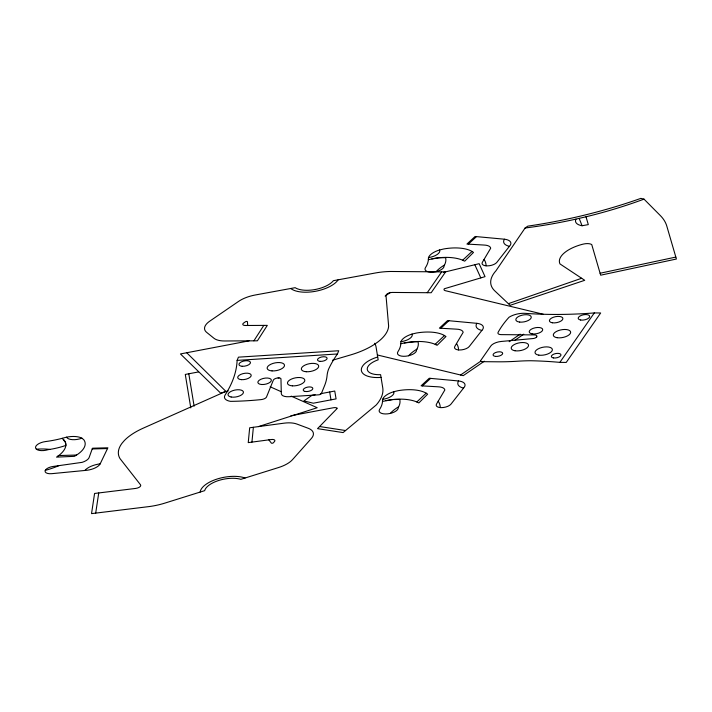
<?xml version="1.0" encoding="UTF-8"?>
<svg xmlns="http://www.w3.org/2000/svg" width="712" height="712" viewBox="0 0 712 712"><rect width="100%" height="100%" fill="white"/><g stroke="black" fill="none" stroke-linecap="round" stroke-linejoin="round"><path stroke-width="1.07" d="M251.932 442.116L253.374 427.289M95.693 513.121L98.737 492.953M385.975 400.616A34.959 15.548 -11 0 1 396.45 399.227L399.655 399.129A36.917 16.412 -11 0 1 416.422 401.791L418.843 402.939L427.654 394.172L426.194 393.184A31.996 14.222 -11 0 0 398.15 390.674L393.763 391.716A16.616 7.387 -11 0 0 382.629 399.334L382.504 401.399A57.521 25.57 -11 0 1 379.621 409.364A9.701 4.316 -11 0 0 387.533 413.868A9.701 4.316 -11 0 0 398.222 407.522L398.649 406.766A43.325 19.26 -11 0 0 399.743 399.441L392.98 399.539L382.504 401.399M404.274 342.962L417.953 341.475A36.917 16.412 -11 0 1 434.721 344.136L437.15 345.284L445.961 336.527L444.502 335.539A31.996 14.222 -11 0 0 416.458 333.02L412.061 334.062A10.947 4.868 -11 0 1 400.936 341.689L400.812 343.745A57.521 25.57 -11 0 1 397.928 351.71A9.701 4.316 -11 0 0 405.831 356.214A9.701 4.316 -11 0 0 416.529 349.877L416.956 349.111A43.325 19.26 -11 0 0 418.051 341.787L414.758 341.582A34.959 15.548 -11 0 0 404.274 342.962L400.812 343.745M431.819 258.857A34.959 15.548 -11 0 1 442.303 257.477L445.498 257.37A36.917 16.412 -11 0 1 462.266 260.031L464.696 261.179L473.507 252.422L472.038 251.434A31.996 14.222 -11 0 0 444.003 248.915L439.607 249.957A16.616 7.387 -11 0 0 428.482 257.575L428.348 259.64A57.521 25.57 -11 0 1 425.465 267.605A9.701 4.316 -11 0 0 433.377 272.109A9.701 4.316 -11 0 0 444.074 265.772L444.493 265.006A43.325 19.26 -11 0 0 445.596 257.682L438.823 257.78L428.348 259.64M237.114 360.397L238.431 357.157L338.743 350.74L337.435 353.98A256.106 113.876 -11 0 0 328.499 369.368A105.385 46.858 -11 0 0 327.057 375.705A141.804 63.056 -11 0 1 324.512 385.806L321.37 393.558A2.367 1.05 -11 0 1 318.629 394.822L289.054 396.718A9.763 4.343 -11 0 1 281.311 393.638L280.964 378.864A3.569 1.584 -11 0 0 279.131 377.93L278.08 377.93A4.165 1.851 -11 0 0 273.346 380.146L266.528 396.958A5.002 2.225 -11 0 1 261.126 399.601L259.711 399.743A168.86 75.08 -11 0 1 230.555 401.354A14.035 6.239 -11 0 1 225.125 394.991A249.823 111.081 -11 0 0 237.114 360.397L337.435 353.98M100.178 463.841L107.886 447.803L92.462 448.213L89.258 457.166A10.831 4.815 -11 0 1 82.147 462.346L53.213 466.449A7.796 3.462 -11 0 0 45.096 470.89A7.796 3.462 -11 0 0 51.78 473.667L84.835 470.472A13.127 5.838 -11 0 0 100.178 463.841A16.1 7.156 -11 0 0 84.835 470.472M253.89 340.825L263.805 325.393M525.109 228L495.908 270.854A53.72 23.888 -11 0 0 492.17 276.238L491.422 278.027A53.72 23.888 -11 0 0 494.787 290.879L510.139 305.323L584.721 280.305L560.006 263.947A30.42 13.528 -11 0 1 582.051 244.394L584.018 243.94A8.055 3.578 -11 0 1 591.743 244.581L600.661 275.188L676.4 259.026L666.815 226.149A107.316 47.722 -11 0 0 660.291 215.531L644.004 199.129L640.853 198.372A272.785 121.289 -11 0 1 527.832 226.131L525.109 228A247.429 110.013 -11 0 0 575.946 219.118L586.003 216.777A247.429 110.013 -11 0 0 644.004 199.129M427.253 292.703L441.671 271.868M559.863 362.372L594.306 312.933L600.661 312.986L566.227 362.426L559.863 362.372A256.106 113.876 -11 0 0 530.929 360.744A105.385 46.858 -11 0 0 517.936 361.198A141.804 63.056 -11 0 1 497.341 361.803L482.113 361.669A2.367 1.05 -11 0 1 480.707 360.521L490.862 345.943A9.763 4.343 -11 0 1 501.23 341.466L533.297 338.52A3.569 1.584 -11 0 0 536.198 337.426L536.198 337.426M536.714 336.892L536.403 337.248L536.714 336.892A4.165 1.851 -11 0 0 534.196 334.916L501.177 334.622A5.002 2.225 -11 0 1 498.08 332.388L498.453 331.703A168.86 75.08 -11 0 1 509 317.285A14.035 6.239 -11 0 1 525.367 313.351A249.823 111.081 -11 0 0 594.306 312.933M509.409 246.325L496.816 262.399A7.796 3.462 -11 0 1 487.026 265.879A7.796 3.462 -11 0 1 482.424 262.185L490.702 248.194A10.831 4.815 -11 0 0 483.929 245.044L466.93 244.065L475.1 236.491L504.416 239.205A16.1 7.156 -11 0 0 509.409 246.325A13.127 5.838 -11 0 0 504.416 239.205M481.873 330.43L469.27 346.504A7.796 3.462 -11 0 1 459.489 349.993A7.796 3.462 -11 0 1 454.879 346.29L463.165 332.308A10.831 4.815 -11 0 0 456.392 329.149L439.384 328.17L447.563 320.596L476.871 323.319A13.127 5.838 -11 0 1 481.873 330.43A16.1 7.156 -11 0 1 476.871 323.319M463.565 388.084L450.963 404.158A7.796 3.462 -11 0 1 441.182 407.638A7.796 3.462 -11 0 1 436.572 403.935L444.858 389.953A10.831 4.815 -11 0 0 438.085 386.803L421.077 385.824L429.256 378.25L458.572 380.965A13.127 5.838 -11 0 1 463.565 388.084A16.1 7.156 -11 0 1 458.572 380.965M472.038 251.434L462.702 260.165L463.476 260.556M444.502 335.539L435.157 344.27L435.931 344.661M426.194 393.184L416.849 401.924L417.624 402.316M468.345 244.145L476.47 236.624M440.799 328.259L448.925 320.729M422.492 385.904L430.627 378.375M57.921 456.161L58.802 455.547L76.593 455.039A31.996 14.222 -11 0 0 83.785 439.749L81.898 438.183A10.947 4.868 -11 0 1 66.572 437.159L62.229 438.307A57.521 25.57 -11 0 1 45.639 441.547A9.701 4.316 -11 0 0 35.6 448.079A9.701 4.316 -11 0 0 48.247 449.646L49.822 449.406A43.325 19.26 -11 0 0 65.192 445.659L65.887 445.418L65.451 442.383L62.229 438.307M385.13 296.076L390.496 292.392M460.575 375.002L480.751 361.18M509.169 341.707L520.178 334.168M484.338 361.198L463.245 375.642L377.378 354.977M514.589 340.47L523.765 334.186M76.593 455.039L74.413 456.339L56.533 457.122L59.123 455.253A36.917 16.412 -11 0 0 65.887 445.418L65.833 443.923A34.959 15.548 -11 0 0 63.653 439.562M225.927 391.324L143.272 428.143A54.504 24.235 -11 0 0 124.44 440.443L122.099 443.149A54.504 24.235 -11 0 0 120.043 458.644L140.54 484.827A4.851 2.163 -11 0 1 135.645 488.432L94.58 493.461L91.536 513.628L147.108 506.819A42.524 18.904 -11 0 0 164.881 503.108L204.664 490.657A21.645 9.621 -11 0 1 218.869 480.422A21.645 9.621 -11 0 1 240.878 479.327L278.606 467.517A24.35 10.822 -11 0 0 292.463 459.685L311.358 438.467A21.93 9.754 -11 0 0 307.887 428.152L296.833 424.032A18.334 8.152 -11 0 0 284.008 423.177L249.681 427.779L248.239 442.615L271.37 439.509A3.774 1.682 -11 0 1 274.556 441.449L273.363 442.793A1.121 0.498 -11 0 1 272.296 443.238A1.121 0.498 -11 0 1 271.317 443.042L268.825 439.856M508.377 303.65L581.651 278.276M258.447 426.604L317.214 407.718L291.181 396.13M228.169 390.915L220.649 393.122L180.456 353.944L249.058 340.852M332.459 360.254L350.544 354.941A54.504 24.235 -11 0 0 374.165 344.546L377.787 342.018A54.504 24.235 -11 0 0 388.627 325.954L386.002 295.569A4.851 2.163 -11 0 1 392.383 292.436L431.178 292.739L445.596 271.904L393.095 271.495A42.524 18.904 -11 0 0 375.411 272.981L333.403 280.679A21.645 9.621 -11 0 1 315.024 289.535A21.645 9.621 -11 0 1 295.16 287.684L255.332 294.982A24.35 10.822 -11 0 0 238.662 301.345L209.782 321.139A21.93 9.754 -11 0 0 206.791 332.477L214.036 338.325A18.334 8.152 -11 0 0 224.734 340.977L257.397 340.808L267.312 325.375L245.311 325.491A3.774 1.682 -11 0 1 243.646 323.017L245.48 321.762A1.121 0.498 -11 0 1 246.672 321.432A1.121 0.498 -11 0 1 247.411 321.771L247.732 325.473M443.656 272.331L479.149 263.68L485.032 276.639L444.315 288.76A4.094 1.824 -11 0 0 445.401 290.701L543.372 314.286M600.091 273.239L675.83 257.077M198.586 371.931L185.289 374.432L190.772 407.896M315.131 394.742L312.007 395.329L303.846 400.927L313.298 403.206L336.082 398.889L334.747 391.03L320.32 393.763M290.932 415.746L333.323 407.762A4.094 1.824 -11 0 1 337.346 408.279L317.534 428.642L343.104 432.593L376.194 405.012A72.241 32.12 -11 0 0 382.745 387.764L380.6 374.672A17.764 7.903 -11 0 1 367.294 369.528A17.764 7.903 -11 0 1 378.17 359.827L376.07 347.029A47.437 21.093 -11 0 0 374.601 343.273M575.946 219.118A15.851 7.049 -11 0 0 582.078 225.74L588.308 224.618L586.003 216.777M278.08 377.93L279.131 377.93M92.195 448.952L107.53 448.551M319.59 426.524L345.569 430.538M270.16 386.776L281.169 391.68M186.722 352.752L226.042 391.538M474.833 264.731L480.805 277.903M579.159 218.37L582.078 225.74M329.674 391.992L331 399.85M188.805 373.773L194.118 406.151M393.763 391.716A10.947 4.868 -11 0 1 382.629 399.334M390.336 413.396A39.4 17.515 -11 0 1 398.649 406.766M438.2 401.194A51.424 22.864 -11 0 1 440.203 407.593M408.643 355.742A39.4 17.515 -11 0 1 416.956 349.111M456.499 343.549A51.424 22.864 -11 0 1 458.51 349.939M338.156 279.807A26.032 11.579 -11 0 1 315.443 291.297A26.032 11.579 -11 0 1 290.745 288.493M400.936 341.689A16.616 7.387 -11 0 1 412.061 334.062M58.891 465.648A51.424 22.864 -11 0 1 45.274 470.374M36.392 449.192A39.4 17.515 -11 0 1 49.822 449.406M66.572 437.159A16.616 7.387 -11 0 1 81.898 438.183M484.044 259.444A51.424 22.864 -11 0 1 486.056 265.834M381.045 377.396A23.914 10.636 -11 0 1 361.376 370.578A23.914 10.636 -11 0 1 377.707 356.988M436.189 271.637A39.4 17.515 -11 0 1 444.493 265.006M439.607 249.957A10.947 4.868 -11 0 1 428.482 257.575M200.161 492.072A26.032 11.579 -11 0 1 217.4 478.936A26.032 11.579 -11 0 1 245.07 478.019M532.167 333.875A6.853 3.044 -11 0 0 542.704 329.914A6.853 3.044 -11 0 0 533.039 328.392A6.853 3.044 -11 0 0 532.167 333.875M557.087 337.702A8.811 3.916 -11 0 0 570.641 332.62A8.811 3.916 -11 0 0 558.208 330.662A8.811 3.916 -11 0 0 557.087 337.702M514.99 350.758A8.811 3.916 -11 0 0 528.535 345.676A8.811 3.916 -11 0 0 516.111 343.718A8.811 3.916 -11 0 0 514.99 350.758M580.672 320.035A5.874 2.617 -11 0 0 589.705 316.644A5.874 2.617 -11 0 0 581.419 315.345A5.874 2.617 -11 0 0 580.672 320.035M553.455 357.931A4.895 2.181 -11 0 0 560.985 355.101A4.895 2.181 -11 0 0 554.078 354.015A4.895 2.181 -11 0 0 553.455 357.931M552.352 322.785A6.853 3.044 -11 0 0 562.889 318.834A6.853 3.044 -11 0 0 553.224 317.312A6.853 3.044 -11 0 0 552.352 322.785M519.698 322.082A7.832 3.48 -11 0 0 531.268 317.232A7.832 3.48 -11 0 0 519.689 315.959A7.832 3.48 -11 0 0 519.698 322.082M495.472 356.409A4.895 2.181 -11 0 0 502.69 353.366A4.895 2.181 -11 0 0 495.436 352.591A4.895 2.181 -11 0 0 495.472 356.409M538.815 355.128A8.811 3.916 -11 0 0 552.361 350.037A8.811 3.916 -11 0 0 539.936 348.079A8.811 3.916 -11 0 0 538.815 355.128M242.178 366.28A5.874 2.617 -11 0 0 250.473 362.417A5.874 2.617 -11 0 0 241.448 361.821A5.874 2.617 -11 0 0 242.178 366.28M292.365 385.86A8.811 3.916 -11 0 0 304.807 380.066A8.811 3.916 -11 0 0 291.27 379.158A8.811 3.916 -11 0 0 292.365 385.86M241.528 379.665A6.853 3.044 -11 0 0 251.203 375.153A6.853 3.044 -11 0 0 240.674 374.45A6.853 3.044 -11 0 0 241.528 379.665M272.046 370.899A8.811 3.916 -11 0 0 284.488 365.105A8.811 3.916 -11 0 0 270.952 364.197A8.811 3.916 -11 0 0 272.046 370.899M306.249 371.735A8.811 3.916 -11 0 0 318.691 365.941A8.811 3.916 -11 0 0 305.145 365.034A8.811 3.916 -11 0 0 306.249 371.735M320.195 361.376A4.895 2.181 -11 0 0 327.111 358.154A4.895 2.181 -11 0 0 319.59 357.655A4.895 2.181 -11 0 0 320.195 361.376M261.687 384.516A6.853 3.044 -11 0 0 271.361 380.003A6.853 3.044 -11 0 0 260.832 379.3A6.853 3.044 -11 0 0 261.687 384.516M231.142 397.011A7.832 3.48 -11 0 0 243.406 392.677A7.832 3.48 -11 0 0 232.664 390.692A7.832 3.48 -11 0 0 231.142 397.011M305.163 391.467A4.895 2.181 -11 0 0 312.817 388.743A4.895 2.181 -11 0 0 306.08 387.524A4.895 2.181 -11 0 0 305.163 391.467"/></g></svg>
